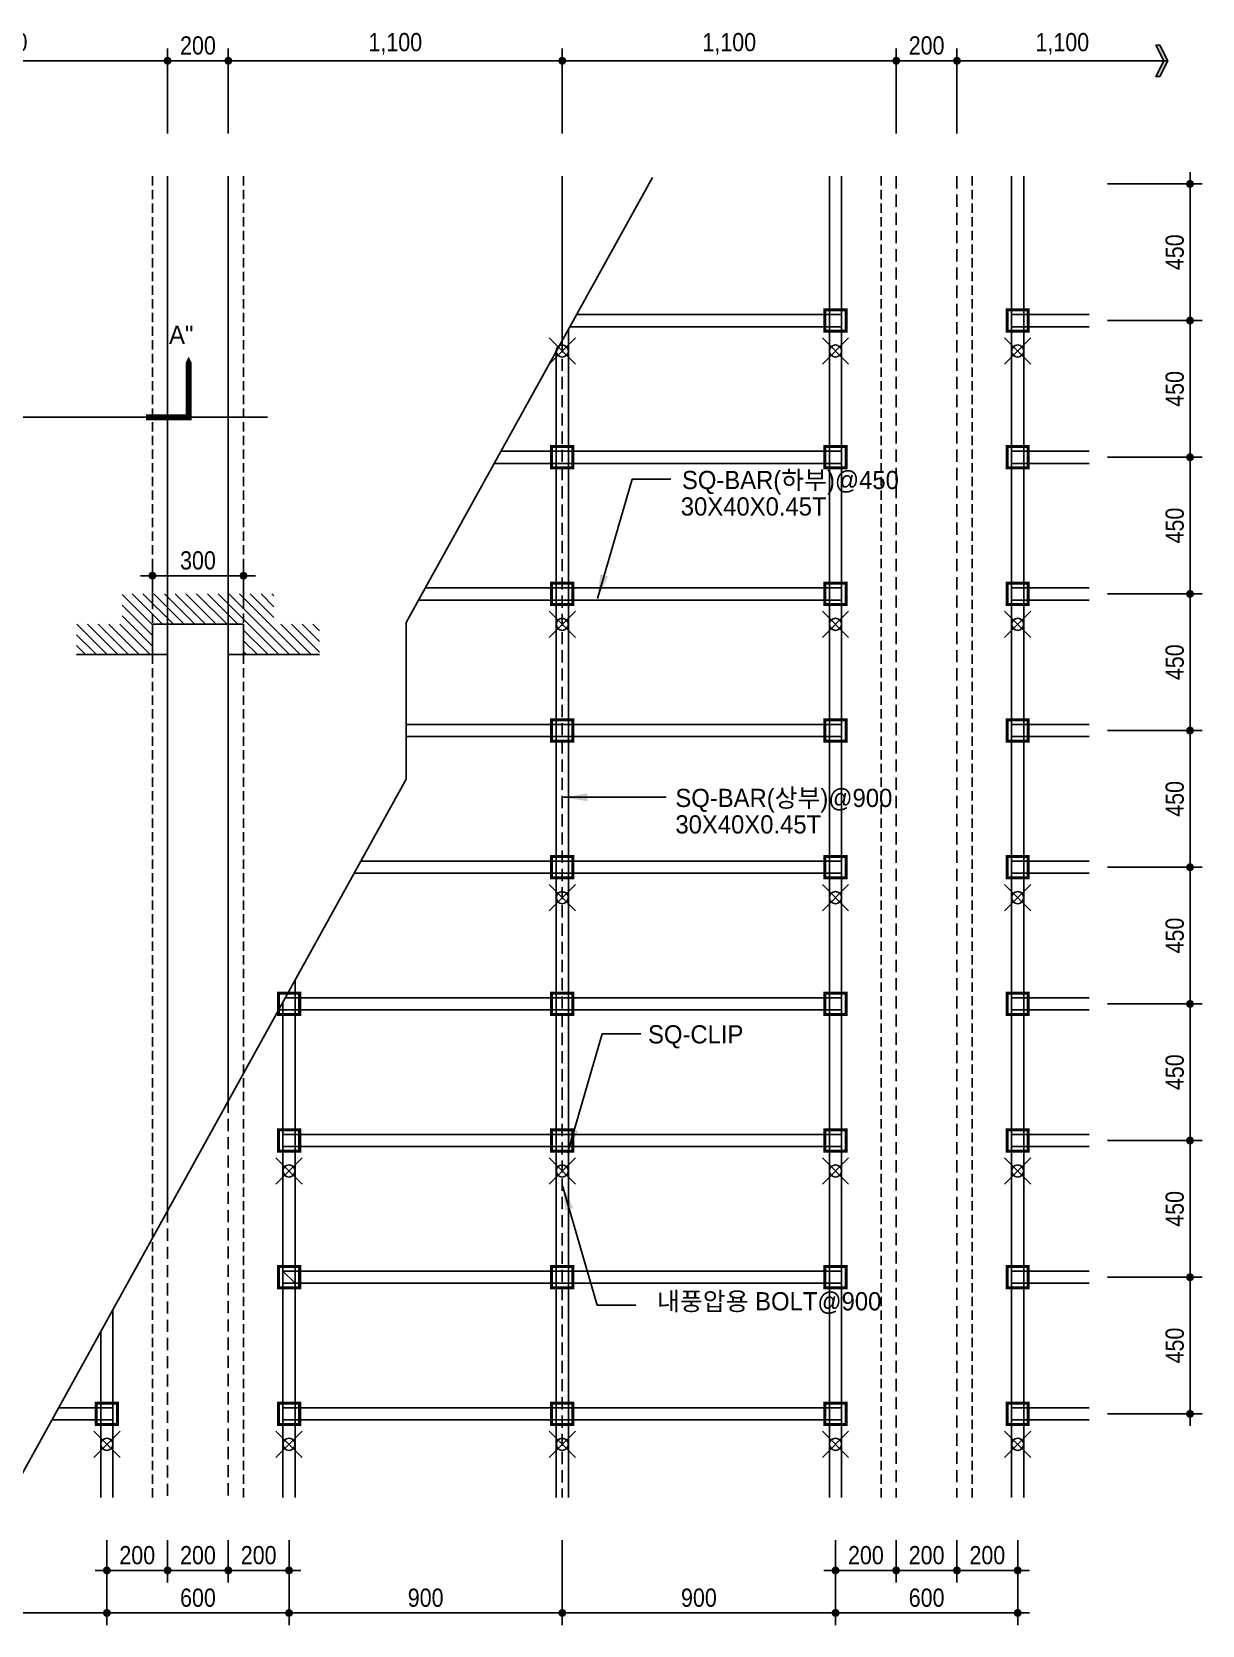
# Model space of a CAD drawing. Header units: millimetres. Extents: x 2352 to 12473, y 635 to 7997.
# Drawn here: x 6936 to 8863, y 5173 to 7796 of the extents above; entities that cross this region are included whole.
import ezdxf

# ---------------------------------------------------------------- set-up
doc = ezdxf.new("R2010")
doc.units = ezdxf.units.MM
doc.linetypes.add('HIDDENX2', pattern=[4.5, 3, -1.5])
doc.linetypes.add('IMPORT-HID', pattern=[30, 20, -10])
doc.layers.get('Defpoints').update_dxf_attribs({"color": 187})
for name, color, linetype in [('0-세명ITEM', 7, 'Continuous'), ('A-DIM', 7, 'Continuous'), ('A-DIM-1', 7, 'Continuous'), ('A-ELE-5', 5, 'Continuous'), ('A-ELE9', 9, 'Continuous'), ('A-HAT-252-요철', 252, 'Continuous'), ('A-TXT-M', 3, 'Continuous'), ('BAR', 3, 'Continuous'), ('cen', 1, 'Continuous'), ('clip', 8, 'Continuous'), ('screw', 2, 'Continuous'), ('SECT', 7, 'Continuous'), ('썬룩스판넬', 6, 'Continuous')]:
    doc.layers.add(name, color=color, linetype=linetype)
doc.layers.add('A-ANNO-LEAD', color=4, linetype='Continuous', lineweight=18)
doc.styles.get("Standard").update_dxf_attribs({"font": 'arial.ttf'})
doc.styles.add('돋움', font='', dxfattribs={"width": 0.9})
doc.styles.get('돋움').set_extended_font_data('Dotum')
doc.dimstyles.new('dmp_dim_10', dxfattribs={"dimscale": 10, "dimtxt": 3, "dimasz": 1.3, "dimexe": 2, "dimexo": 3, "dimgap": 1, "dimtad": 1, "dimtoh": 1, "dimdec": 0, "dimzin": 9, "dimdsep": 46, "dimlunit": 6, "dimtxsty": '돋움', "dimblk": 'dot_1', "dimcen": 0, "dimclrt": 3, "dimadec": 0, "dimazin": 0, "dimtm": 1e-09, "dimtfac": 1, "dimtdec": 0, "dimtix": 1, "dimtmove": 2, "dimatfit": 3, "dimldrblk": 'dot_1', "dimfxl": 1, "dimtolj": 1, "dimtzin": 0, "dimarcsym": 2})
doc.dimstyles.new('dmp_dim_100', dxfattribs={"dimscale": 100, "dimtxt": 3, "dimasz": 1.3, "dimexe": 2, "dimexo": 3, "dimgap": 1, "dimtad": 1, "dimdec": 0, "dimzin": 9, "dimdsep": 46, "dimlunit": 6, "dimtxsty": '돋움', "dimblk": 'dot_1', "dimcen": 0, "dimclrt": 3, "dimadec": 0, "dimazin": 0, "dimtm": 1e-09, "dimtfac": 1, "dimtdec": 0, "dimtix": 1, "dimtmove": 2, "dimatfit": 3, "dimldrblk": 'dot_1', "dimfxl": 1, "dimtolj": 1, "dimtzin": 0, "dimarcsym": 2})
doc.dimstyles.get("Standard").update_dxf_attribs({"dimtxt": 0.18, "dimasz": 0.18, "dimexe": 0.18, "dimexo": 0.0625, "dimgap": 0.09, "dimtad": 0, "dimtih": 1, "dimtoh": 1, "dimdec": 4, "dimzin": 0, "dimdsep": 46, "dimtxsty": 'Standard', "dimcen": 0.09, "dimadec": 0, "dimazin": 0, "dimtfac": 1, "dimtdec": 4, "dimtofl": 0, "dimtmove": 0, "dimatfit": 3, "dimfxl": 1, "dimtolj": 1, "dimtzin": 0, "dimarcsym": 0})

# ---------------------------------------------------------------- blocks, each defined once
blk = doc.blocks.new('dot_1')
blk.add_line((-1.5, 0), (1.5, 0))
at = {"const_width": 0.5}
blk.add_lwpolyline([(-0.25, 0, 1), (0.25, 0, 1)], format="xyb", close=True, dxfattribs=at)
blk = doc.blocks.new('*D249')
at = {"layer": 'A-DIM', "color": 0, "lineweight": -2, "transparency": 16777216}
for p, q in [((7359.2, 5312.9), (7359.2, 5172.9)), ((7809.2, 5312.9), (7809.2, 5172.9)), ((7372.2, 5192.9), (7796.2, 5192.9))]:
    blk.add_line(p, q, dxfattribs=at)
at = {"layer": 'Defpoints', "color": 0, "transparency": 16777216}
for p in [(7359.2, 5342.9), (7809.2, 5342.9), (7809.2, 5192.9)]:
    blk.add_point(p, dxfattribs=at)
at = {"layer": 'A-DIM', "color": 0, "lineweight": -2, "transparency": 16777216, "xscale": 13, "yscale": 13, "zscale": 13, "rotation": 180}
blk.add_blockref('dot_1', (7359.2, 5192.9), dxfattribs=at)
at = {"layer": 'A-DIM', "color": 0, "lineweight": -2, "transparency": 16777216, "xscale": 13, "yscale": 13, "zscale": 13}
blk.add_blockref('dot_1', (7809.2, 5192.9), dxfattribs=at)
at = {"layer": 'A-DIM', "color": 3, "transparency": 16777216, "insert": (7584.2, 5217.9), "char_height": 30, "attachment_point": 5, "style": '돋움'}
blk.add_mtext('\\A1;900', dxfattribs=at)
blk = doc.blocks.new('*D250')
at = {"layer": 'A-DIM', "color": 0, "lineweight": -2, "transparency": 16777216}
for p, q in [((7809.2, 5312.9), (7809.2, 5172.9)), ((8259.2, 5312.9), (8259.2, 5172.9)), ((7822.2, 5192.9), (8246.2, 5192.9))]:
    blk.add_line(p, q, dxfattribs=at)
at = {"layer": 'Defpoints', "color": 0, "transparency": 16777216}
for p in [(7809.2, 5342.9), (8259.2, 5342.9), (8259.2, 5192.9)]:
    blk.add_point(p, dxfattribs=at)
at = {"layer": 'A-DIM', "color": 0, "lineweight": -2, "transparency": 16777216, "xscale": 13, "yscale": 13, "zscale": 13, "rotation": 180}
blk.add_blockref('dot_1', (7809.2, 5192.9), dxfattribs=at)
at = {"layer": 'A-DIM', "color": 0, "lineweight": -2, "transparency": 16777216, "xscale": 13, "yscale": 13, "zscale": 13}
blk.add_blockref('dot_1', (8259.2, 5192.9), dxfattribs=at)
at = {"layer": 'A-DIM', "color": 3, "transparency": 16777216, "insert": (8034.2, 5217.9), "char_height": 30, "attachment_point": 5, "style": '돋움'}
blk.add_mtext('\\A1;900', dxfattribs=at)
blk = doc.blocks.new('*D251')
at = {"layer": 'A-DIM', "color": 0, "lineweight": -2, "transparency": 16777216}
for p, q in [((8706.9, 5745.7), (8863, 5745.7)), ((8843, 5732.7), (8843, 5533.7)), ((8706.9, 5520.7), (8863, 5520.7))]:
    blk.add_line(p, q, dxfattribs=at)
at = {"layer": 'Defpoints', "color": 0, "transparency": 16777216}
for p in [(8676.9, 5745.7), (8676.9, 5520.7), (8843, 5520.7)]:
    blk.add_point(p, dxfattribs=at)
at = {"layer": 'A-DIM', "color": 0, "lineweight": -2, "transparency": 16777216, "xscale": 13, "yscale": 13, "zscale": 13}
for p, rotation in [((8843, 5745.7), 90), ((8843, 5520.7), 270)]:
    blk.add_blockref('dot_1', p, dxfattribs=dict(at, rotation=rotation))
at = {"layer": 'A-DIM', "color": 3, "transparency": 16777216, "insert": (8817.9, 5633.2), "char_height": 30, "attachment_point": 5, "rotation": 90, "style": '돋움'}
blk.add_mtext('\\A1;450', dxfattribs=at)
blk = doc.blocks.new('*D252')
at = {"layer": 'A-DIM', "color": 0, "lineweight": -2, "transparency": 16777216}
for p, q in [((8706.9, 5745.7), (8863, 5745.7)), ((8843, 5732.7), (8843, 5533.7)), ((8706.9, 5520.7), (8863, 5520.7))]:
    blk.add_line(p, q, dxfattribs=at)
at = {"layer": 'Defpoints', "color": 0, "transparency": 16777216}
for p in [(8676.9, 5745.7), (8676.9, 5520.7), (8843, 5520.7)]:
    blk.add_point(p, dxfattribs=at)
at = {"layer": 'A-DIM', "color": 0, "lineweight": -2, "transparency": 16777216, "xscale": 13, "yscale": 13, "zscale": 13}
for p, rotation in [((8843, 5745.7), 90), ((8843, 5520.7), 270)]:
    blk.add_blockref('dot_1', p, dxfattribs=dict(at, rotation=rotation))
at = {"layer": 'A-DIM', "color": 3, "transparency": 16777216, "insert": (8817.9, 5633.2), "char_height": 30, "attachment_point": 5, "rotation": 90, "style": '돋움'}
blk.add_mtext('\\A1;450', dxfattribs=at)
blk = doc.blocks.new('*D253')
at = {"layer": 'A-DIM', "color": 0, "lineweight": -2, "transparency": 16777216}
for p, q in [((8706.9, 5970.7), (8863, 5970.7)), ((8843, 5957.7), (8843, 5758.7)), ((8706.9, 5745.7), (8863, 5745.7))]:
    blk.add_line(p, q, dxfattribs=at)
at = {"layer": 'Defpoints', "color": 0, "transparency": 16777216}
for p in [(8676.9, 5970.7), (8676.9, 5745.7), (8843, 5745.7)]:
    blk.add_point(p, dxfattribs=at)
at = {"layer": 'A-DIM', "color": 0, "lineweight": -2, "transparency": 16777216, "xscale": 13, "yscale": 13, "zscale": 13}
for p, rotation in [((8843, 5970.7), 90), ((8843, 5745.7), 270)]:
    blk.add_blockref('dot_1', p, dxfattribs=dict(at, rotation=rotation))
at = {"layer": 'A-DIM', "color": 3, "transparency": 16777216, "insert": (8817.9, 5858.2), "char_height": 30, "attachment_point": 5, "rotation": 90, "style": '돋움'}
blk.add_mtext('\\A1;450', dxfattribs=at)
blk = doc.blocks.new('*D254')
at = {"layer": 'A-DIM', "color": 0, "lineweight": -2, "transparency": 16777216}
for p, q in [((8706.9, 6195.7), (8863, 6195.7)), ((8843, 6182.7), (8843, 5983.7)), ((8706.9, 5970.7), (8863, 5970.7))]:
    blk.add_line(p, q, dxfattribs=at)
at = {"layer": 'Defpoints', "color": 0, "transparency": 16777216}
for p in [(8676.9, 6195.7), (8676.9, 5970.7), (8843, 5970.7)]:
    blk.add_point(p, dxfattribs=at)
at = {"layer": 'A-DIM', "color": 0, "lineweight": -2, "transparency": 16777216, "xscale": 13, "yscale": 13, "zscale": 13}
for p, rotation in [((8843, 6195.7), 90), ((8843, 5970.7), 270)]:
    blk.add_blockref('dot_1', p, dxfattribs=dict(at, rotation=rotation))
at = {"layer": 'A-DIM', "color": 3, "transparency": 16777216, "insert": (8817.9, 6083.2), "char_height": 30, "attachment_point": 5, "rotation": 90, "style": '돋움'}
blk.add_mtext('\\A1;450', dxfattribs=at)
blk = doc.blocks.new('*D243')
at = {"layer": 'A-DIM', "color": 0, "lineweight": -2, "transparency": 16777216}
for p, q in [((8706.9, 6420.7), (8863, 6420.7)), ((8843, 6407.7), (8843, 6208.7)), ((8706.9, 6195.7), (8863, 6195.7))]:
    blk.add_line(p, q, dxfattribs=at)
at = {"layer": 'Defpoints', "color": 0, "transparency": 16777216}
for p in [(8676.9, 6420.7), (8676.9, 6195.7), (8843, 6195.7)]:
    blk.add_point(p, dxfattribs=at)
at = {"layer": 'A-DIM', "color": 0, "lineweight": -2, "transparency": 16777216, "xscale": 13, "yscale": 13, "zscale": 13}
for p, rotation in [((8843, 6420.7), 90), ((8843, 6195.7), 270)]:
    blk.add_blockref('dot_1', p, dxfattribs=dict(at, rotation=rotation))
at = {"layer": 'A-DIM', "color": 3, "transparency": 16777216, "insert": (8817.9, 6308.2), "char_height": 30, "attachment_point": 5, "rotation": 90, "style": '돋움'}
blk.add_mtext('\\A1;450', dxfattribs=at)
blk = doc.blocks.new('*D244')
at = {"layer": 'A-DIM', "color": 0, "lineweight": -2, "transparency": 16777216}
for p, q in [((8706.9, 6645.7), (8863, 6645.7)), ((8843, 6632.7), (8843, 6433.7)), ((8706.9, 6420.7), (8863, 6420.7))]:
    blk.add_line(p, q, dxfattribs=at)
at = {"layer": 'Defpoints', "color": 0, "transparency": 16777216}
for p in [(8676.9, 6645.7), (8676.9, 6420.7), (8843, 6420.7)]:
    blk.add_point(p, dxfattribs=at)
at = {"layer": 'A-DIM', "color": 0, "lineweight": -2, "transparency": 16777216, "xscale": 13, "yscale": 13, "zscale": 13}
for p, rotation in [((8843, 6645.7), 90), ((8843, 6420.7), 270)]:
    blk.add_blockref('dot_1', p, dxfattribs=dict(at, rotation=rotation))
at = {"layer": 'A-DIM', "color": 3, "transparency": 16777216, "insert": (8817.9, 6533.2), "char_height": 30, "attachment_point": 5, "rotation": 90, "style": '돋움'}
blk.add_mtext('\\A1;450', dxfattribs=at)
blk = doc.blocks.new('*D245')
at = {"layer": 'A-DIM', "color": 0, "lineweight": -2, "transparency": 16777216}
for p, q in [((8706.9, 6870.7), (8863, 6870.7)), ((8843, 6857.7), (8843, 6658.7)), ((8706.9, 6645.7), (8863, 6645.7))]:
    blk.add_line(p, q, dxfattribs=at)
at = {"layer": 'Defpoints', "color": 0, "transparency": 16777216}
for p in [(8676.9, 6870.7), (8676.9, 6645.7), (8843, 6645.7)]:
    blk.add_point(p, dxfattribs=at)
at = {"layer": 'A-DIM', "color": 0, "lineweight": -2, "transparency": 16777216, "xscale": 13, "yscale": 13, "zscale": 13}
for p, rotation in [((8843, 6870.7), 90), ((8843, 6645.7), 270)]:
    blk.add_blockref('dot_1', p, dxfattribs=dict(at, rotation=rotation))
at = {"layer": 'A-DIM', "color": 3, "transparency": 16777216, "insert": (8817.9, 6758.2), "char_height": 30, "attachment_point": 5, "rotation": 90, "style": '돋움'}
blk.add_mtext('\\A1;450', dxfattribs=at)
blk = doc.blocks.new('*D246')
at = {"layer": 'A-DIM', "color": 0, "lineweight": -2, "transparency": 16777216}
for p, q in [((8706.9, 7095.7), (8863, 7095.7)), ((8843, 7082.7), (8843, 6883.7)), ((8706.9, 6870.7), (8863, 6870.7))]:
    blk.add_line(p, q, dxfattribs=at)
at = {"layer": 'Defpoints', "color": 0, "transparency": 16777216}
for p in [(8676.9, 7095.7), (8676.9, 6870.7), (8843, 6870.7)]:
    blk.add_point(p, dxfattribs=at)
at = {"layer": 'A-DIM', "color": 0, "lineweight": -2, "transparency": 16777216, "xscale": 13, "yscale": 13, "zscale": 13}
for p, rotation in [((8843, 7095.7), 90), ((8843, 6870.7), 270)]:
    blk.add_blockref('dot_1', p, dxfattribs=dict(at, rotation=rotation))
at = {"layer": 'A-DIM', "color": 3, "transparency": 16777216, "insert": (8817.9, 6983.2), "char_height": 30, "attachment_point": 5, "rotation": 90, "style": '돋움'}
blk.add_mtext('\\A1;450', dxfattribs=at)
blk = doc.blocks.new('*D247')
at = {"layer": 'A-DIM', "color": 0, "lineweight": -2, "transparency": 16777216}
for p, q in [((8706.9, 7320.7), (8863, 7320.7)), ((8843, 7307.7), (8843, 7108.7)), ((8706.9, 7095.7), (8863, 7095.7))]:
    blk.add_line(p, q, dxfattribs=at)
at = {"layer": 'Defpoints', "color": 0, "transparency": 16777216}
for p in [(8676.9, 7320.7), (8676.9, 7095.7), (8843, 7095.7)]:
    blk.add_point(p, dxfattribs=at)
at = {"layer": 'A-DIM', "color": 0, "lineweight": -2, "transparency": 16777216, "xscale": 13, "yscale": 13, "zscale": 13}
for p, rotation in [((8843, 7320.7), 90), ((8843, 7095.7), 270)]:
    blk.add_blockref('dot_1', p, dxfattribs=dict(at, rotation=rotation))
at = {"layer": 'A-DIM', "color": 3, "transparency": 16777216, "insert": (8817.9, 7208.2), "char_height": 30, "attachment_point": 5, "rotation": 90, "style": '돋움'}
blk.add_mtext('\\A1;450', dxfattribs=at)
blk = doc.blocks.new('*D248')
at = {"layer": 'A-DIM', "color": 0, "lineweight": -2, "transparency": 16777216}
for p, q in [((8706.9, 7545.7), (8863, 7545.7)), ((8843, 7333.7), (8843, 7532.7)), ((8706.9, 7320.7), (8863, 7320.7))]:
    blk.add_line(p, q, dxfattribs=at)
at = {"layer": 'Defpoints', "color": 0, "transparency": 16777216}
for p in [(8676.9, 7545.7), (8843, 7545.7), (8676.9, 7320.7)]:
    blk.add_point(p, dxfattribs=at)
at = {"layer": 'A-DIM', "color": 0, "lineweight": -2, "transparency": 16777216, "xscale": 13, "yscale": 13, "zscale": 13}
for p, rotation in [((8843, 7545.7), 90), ((8843, 7320.7), 270)]:
    blk.add_blockref('dot_1', p, dxfattribs=dict(at, rotation=rotation))
at = {"layer": 'A-DIM', "color": 3, "transparency": 16777216, "insert": (8817.9, 7433.2), "char_height": 30, "attachment_point": 5, "rotation": 90, "style": '돋움'}
blk.add_mtext('\\A1;450', dxfattribs=at)
blk = doc.blocks.new('*D207')
at = {"layer": 'A-DIM', "color": 0, "lineweight": -2, "transparency": 16777216}
for p, q in [((6609.2, 7628.5), (6609.2, 7768.4)), ((7159.2, 7628.5), (7159.2, 7768.4)), ((6622.2, 7748.4), (7146.2, 7748.4))]:
    blk.add_line(p, q, dxfattribs=at)
at = {"layer": 'Defpoints', "color": 0, "transparency": 16777216}
for p in [(7159.2, 7748.4), (6609.2, 7598.5), (7159.2, 7598.5)]:
    blk.add_point(p, dxfattribs=at)
at = {"layer": 'A-DIM', "color": 0, "lineweight": -2, "transparency": 16777216, "xscale": 13, "yscale": 13, "zscale": 13, "rotation": 180}
blk.add_blockref('dot_1', (6609.2, 7748.4), dxfattribs=at)
at = {"layer": 'A-DIM', "color": 0, "lineweight": -2, "transparency": 16777216, "xscale": 13, "yscale": 13, "zscale": 13}
blk.add_blockref('dot_1', (7159.2, 7748.4), dxfattribs=at)
at = {"layer": 'A-DIM', "color": 3, "transparency": 16777216, "insert": (6884.2, 7776.4), "char_height": 30, "attachment_point": 5, "style": '돋움'}
blk.add_mtext('\\A1;1,100', dxfattribs=at)
blk = doc.blocks.new('*D210')
at = {"layer": 'A-DIM', "color": 0, "lineweight": -2, "transparency": 16777216}
for p, q in [((7159.2, 7628.5), (7159.2, 7768.4)), ((7259.2, 7628.5), (7259.2, 7768.4)), ((7172.2, 7748.4), (7246.2, 7748.4))]:
    blk.add_line(p, q, dxfattribs=at)
at = {"layer": 'Defpoints', "color": 0, "transparency": 16777216}
for p in [(7259.2, 7748.4), (7159.2, 7598.5), (7259.2, 7598.5)]:
    blk.add_point(p, dxfattribs=at)
at = {"layer": 'A-DIM', "color": 0, "lineweight": -2, "transparency": 16777216, "xscale": 13, "yscale": 13, "zscale": 13, "rotation": 180}
blk.add_blockref('dot_1', (7159.2, 7748.4), dxfattribs=at)
at = {"layer": 'A-DIM', "color": 0, "lineweight": -2, "transparency": 16777216, "xscale": 13, "yscale": 13, "zscale": 13}
blk.add_blockref('dot_1', (7259.2, 7748.4), dxfattribs=at)
at = {"layer": 'A-DIM', "color": 3, "transparency": 16777216, "insert": (7209.2, 7773.5), "char_height": 30, "attachment_point": 5, "style": '돋움'}
blk.add_mtext('\\A1;200', dxfattribs=at)
blk = doc.blocks.new('*D211')
at = {"layer": 'A-DIM', "color": 0, "lineweight": -2, "transparency": 16777216}
for p, q in [((7809.2, 7628.5), (7809.2, 7768.4)), ((8359.2, 7628.5), (8359.2, 7768.4)), ((7822.2, 7748.4), (8346.2, 7748.4))]:
    blk.add_line(p, q, dxfattribs=at)
at = {"layer": 'Defpoints', "color": 0, "transparency": 16777216}
for p in [(8359.2, 7748.4), (7809.2, 7598.5), (8359.2, 7598.5)]:
    blk.add_point(p, dxfattribs=at)
at = {"layer": 'A-DIM', "color": 0, "lineweight": -2, "transparency": 16777216, "xscale": 13, "yscale": 13, "zscale": 13, "rotation": 180}
blk.add_blockref('dot_1', (7809.2, 7748.4), dxfattribs=at)
at = {"layer": 'A-DIM', "color": 0, "lineweight": -2, "transparency": 16777216, "xscale": 13, "yscale": 13, "zscale": 13}
blk.add_blockref('dot_1', (8359.2, 7748.4), dxfattribs=at)
at = {"layer": 'A-DIM', "color": 3, "transparency": 16777216, "insert": (8084.2, 7776.4), "char_height": 30, "attachment_point": 5, "style": '돋움'}
blk.add_mtext('\\A1;1,100', dxfattribs=at)
blk = doc.blocks.new('*D212')
at = {"layer": 'A-DIM', "color": 0, "lineweight": -2, "transparency": 16777216}
for p, q in [((7259.2, 7628.5), (7259.2, 7768.4)), ((7809.2, 7628.5), (7809.2, 7768.4)), ((7272.2, 7748.4), (7796.2, 7748.4))]:
    blk.add_line(p, q, dxfattribs=at)
at = {"layer": 'Defpoints', "color": 0, "transparency": 16777216}
for p in [(7809.2, 7748.4), (7259.2, 7598.5), (7809.2, 7598.5)]:
    blk.add_point(p, dxfattribs=at)
at = {"layer": 'A-DIM', "color": 0, "lineweight": -2, "transparency": 16777216, "xscale": 13, "yscale": 13, "zscale": 13, "rotation": 180}
blk.add_blockref('dot_1', (7259.2, 7748.4), dxfattribs=at)
at = {"layer": 'A-DIM', "color": 0, "lineweight": -2, "transparency": 16777216, "xscale": 13, "yscale": 13, "zscale": 13}
blk.add_blockref('dot_1', (7809.2, 7748.4), dxfattribs=at)
at = {"layer": 'A-DIM', "color": 3, "transparency": 16777216, "insert": (7534.2, 7776.4), "char_height": 30, "attachment_point": 5, "style": '돋움'}
blk.add_mtext('\\A1;1,100', dxfattribs=at)
blk = doc.blocks.new('*D213')
at = {"layer": 'A-DIM', "color": 0, "lineweight": -2, "transparency": 16777216}
for p, q in [((8359.2, 7628.5), (8359.2, 7768.4)), ((8459.2, 7628.5), (8459.2, 7768.4)), ((8372.2, 7748.4), (8446.2, 7748.4))]:
    blk.add_line(p, q, dxfattribs=at)
at = {"layer": 'Defpoints', "color": 0, "transparency": 16777216}
for p in [(8459.2, 7748.4), (8359.2, 7598.5), (8459.2, 7598.5)]:
    blk.add_point(p, dxfattribs=at)
at = {"layer": 'A-DIM', "color": 0, "lineweight": -2, "transparency": 16777216, "xscale": 13, "yscale": 13, "zscale": 13, "rotation": 180}
blk.add_blockref('dot_1', (8359.2, 7748.4), dxfattribs=at)
at = {"layer": 'A-DIM', "color": 0, "lineweight": -2, "transparency": 16777216, "xscale": 13, "yscale": 13, "zscale": 13}
blk.add_blockref('dot_1', (8459.2, 7748.4), dxfattribs=at)
at = {"layer": 'A-DIM', "color": 3, "transparency": 16777216, "insert": (8409.2, 7773.5), "char_height": 30, "attachment_point": 5, "style": '돋움'}
blk.add_mtext('\\A1;200', dxfattribs=at)
blk = doc.blocks.new('dot_2')
blk.add_hatch(color=256).paths.add_polyline_path([(-1, 2), (-1.5, 2), (-0.5, 0), (-1.5, -2), (-1, -2), (0, 0)])
blk.add_line((0, 0), (-1, 0))
blk.add_lwpolyline([(-1, 2), (-1.5, 2), (-0.5, 0), (-1.5, -2), (-1, -2), (0, 0)], close=True)
blk = doc.blocks.new('*D214')
at = {"layer": 'A-DIM-1', "color": 0, "lineweight": -2, "transparency": 16777216}
for p, q in [((8459.2, 7628.5), (8459.2, 7768.4)), ((8472.2, 7748.4), (8793.2, 7748.4))]:
    blk.add_line(p, q, dxfattribs=at)
at = {"layer": 'Defpoints', "color": 0, "transparency": 16777216}
for p in [(8806.2, 7748.4), (8459.2, 7598.5), (8806.2, 7599.5)]:
    blk.add_point(p, dxfattribs=at)
at = {"layer": 'A-DIM-1', "color": 0, "lineweight": -2, "transparency": 16777216, "xscale": 13, "yscale": 13, "zscale": 13}
blk.add_blockref('dot_2', (8806.2, 7748.4), dxfattribs=at)
at = {"layer": 'A-DIM-1', "color": 0, "lineweight": -2, "transparency": 16777216, "xscale": 13, "yscale": 13, "zscale": 13, "rotation": 180}
blk.add_blockref('dot_1', (8459.2, 7748.4), dxfattribs=at)
at = {"layer": 'A-DIM-1', "color": 3, "transparency": 16777216, "insert": (8632.7, 7776.4), "char_height": 30, "attachment_point": 5, "style": '돋움'}
blk.add_mtext('\\A1;1,100', dxfattribs=at)
blk = doc.blocks.new('*D215')
at = {"layer": 'A-DIM', "color": 0, "lineweight": -2, "transparency": 16777216}
for p, q in [((6609.2, 5312.9), (6609.2, 5172.9)), ((7059.2, 5312.9), (7059.2, 5172.9)), ((7046.2, 5192.9), (6622.2, 5192.9))]:
    blk.add_line(p, q, dxfattribs=at)
at = {"layer": 'Defpoints', "color": 0, "transparency": 16777216}
for p in [(6609.2, 5342.9), (7059.2, 5342.9), (6609.2, 5192.9)]:
    blk.add_point(p, dxfattribs=at)
at = {"layer": 'A-DIM', "color": 0, "lineweight": -2, "transparency": 16777216, "xscale": 13, "yscale": 13, "zscale": 13, "rotation": 180}
blk.add_blockref('dot_1', (6609.2, 5192.9), dxfattribs=at)
at = {"layer": 'A-DIM', "color": 0, "lineweight": -2, "transparency": 16777216, "xscale": 13, "yscale": 13, "zscale": 13}
blk.add_blockref('dot_1', (7059.2, 5192.9), dxfattribs=at)
at = {"layer": 'A-DIM', "color": 3, "transparency": 16777216, "insert": (6834.2, 5217.9), "char_height": 30, "attachment_point": 5, "style": '돋움'}
blk.add_mtext('\\A1;900', dxfattribs=at)
blk = doc.blocks.new('*D216')
at = {"layer": 'A-DIM', "color": 0, "lineweight": -2, "transparency": 16777216}
for p, q in [((7259.2, 5312.9), (7259.2, 5242.9)), ((7359.2, 5312.9), (7359.2, 5242.9)), ((7272.2, 5262.9), (7346.2, 5262.9))]:
    blk.add_line(p, q, dxfattribs=at)
at = {"layer": 'Defpoints', "color": 0, "transparency": 16777216}
for p in [(7259.2, 5342.9), (7359.2, 5342.9), (7359.2, 5262.9)]:
    blk.add_point(p, dxfattribs=at)
at = {"layer": 'A-DIM', "color": 0, "lineweight": -2, "transparency": 16777216, "xscale": 13, "yscale": 13, "zscale": 13, "rotation": 180}
blk.add_blockref('dot_1', (7259.2, 5262.9), dxfattribs=at)
at = {"layer": 'A-DIM', "color": 0, "lineweight": -2, "transparency": 16777216, "xscale": 13, "yscale": 13, "zscale": 13}
blk.add_blockref('dot_1', (7359.2, 5262.9), dxfattribs=at)
at = {"layer": 'A-DIM', "color": 3, "transparency": 16777216, "insert": (7309.2, 5287.9), "char_height": 30, "attachment_point": 5, "style": '돋움'}
blk.add_mtext('\\A1;200', dxfattribs=at)
blk = doc.blocks.new('*D217')
at = {"layer": 'A-DIM', "color": 0, "lineweight": -2, "transparency": 16777216}
for p, q in [((8259.2, 5312.9), (8259.2, 5172.9)), ((8559.2, 5312.9), (8559.2, 5172.9)), ((8272.2, 5192.9), (8546.2, 5192.9))]:
    blk.add_line(p, q, dxfattribs=at)
at = {"layer": 'Defpoints', "color": 0, "transparency": 16777216}
for p in [(8259.2, 5342.9), (8559.2, 5342.9), (8559.2, 5192.9)]:
    blk.add_point(p, dxfattribs=at)
at = {"layer": 'A-DIM', "color": 0, "lineweight": -2, "transparency": 16777216, "xscale": 13, "yscale": 13, "zscale": 13, "rotation": 180}
blk.add_blockref('dot_1', (8259.2, 5192.9), dxfattribs=at)
at = {"layer": 'A-DIM', "color": 0, "lineweight": -2, "transparency": 16777216, "xscale": 13, "yscale": 13, "zscale": 13}
blk.add_blockref('dot_1', (8559.2, 5192.9), dxfattribs=at)
at = {"layer": 'A-DIM', "color": 3, "transparency": 16777216, "insert": (8409.2, 5217.9), "char_height": 30, "attachment_point": 5, "style": '돋움'}
blk.add_mtext('\\A1;600', dxfattribs=at)
blk = doc.blocks.new('*D219')
at = {"layer": 'A-DIM', "color": 0, "lineweight": -2, "transparency": 16777216}
for p, q in [((7134.2, 6850.7), (7134.2, 6920.7)), ((7271.2, 6900.7), (7147.2, 6900.7)), ((7284.2, 6850.7), (7284.2, 6920.7))]:
    blk.add_line(p, q, dxfattribs=at)
at = {"layer": 'Defpoints', "color": 0, "transparency": 16777216}
for p in [(7134.2, 6900.7), (7134.2, 6820.7), (7284.2, 6820.7)]:
    blk.add_point(p, dxfattribs=at)
at = {"layer": 'A-DIM', "color": 0, "lineweight": -2, "transparency": 16777216, "xscale": 13, "yscale": 13, "zscale": 13, "rotation": 180}
blk.add_blockref('dot_1', (7134.2, 6900.7), dxfattribs=at)
at = {"layer": 'A-DIM', "color": 0, "lineweight": -2, "transparency": 16777216, "xscale": 13, "yscale": 13, "zscale": 13}
blk.add_blockref('dot_1', (7284.2, 6900.7), dxfattribs=at)
at = {"layer": 'A-DIM', "color": 3, "transparency": 16777216, "insert": (7209.2, 6925.7), "char_height": 30, "attachment_point": 5, "style": '돋움'}
blk.add_mtext('\\A1;300', dxfattribs=at)
blk = doc.blocks.new('*D230')
at = {"layer": 'A-DIM', "color": 0, "lineweight": -2, "transparency": 16777216}
for p, q in [((7059.2, 5312.9), (7059.2, 5172.9)), ((7359.2, 5312.9), (7359.2, 5172.9)), ((7072.2, 5192.9), (7346.2, 5192.9))]:
    blk.add_line(p, q, dxfattribs=at)
at = {"layer": 'Defpoints', "color": 0, "transparency": 16777216}
for p in [(7059.2, 5342.9), (7359.2, 5342.9), (7359.2, 5192.9)]:
    blk.add_point(p, dxfattribs=at)
at = {"layer": 'A-DIM', "color": 0, "lineweight": -2, "transparency": 16777216, "xscale": 13, "yscale": 13, "zscale": 13, "rotation": 180}
blk.add_blockref('dot_1', (7059.2, 5192.9), dxfattribs=at)
at = {"layer": 'A-DIM', "color": 0, "lineweight": -2, "transparency": 16777216, "xscale": 13, "yscale": 13, "zscale": 13}
blk.add_blockref('dot_1', (7359.2, 5192.9), dxfattribs=at)
at = {"layer": 'A-DIM', "color": 3, "transparency": 16777216, "insert": (7209.2, 5217.9), "char_height": 30, "attachment_point": 5, "style": '돋움'}
blk.add_mtext('\\A1;600', dxfattribs=at)
blk = doc.blocks.new('*D231')
at = {"layer": 'A-DIM', "color": 0, "lineweight": -2, "transparency": 16777216}
for p, q in [((7159.2, 5312.9), (7159.2, 5242.9)), ((7259.2, 5312.9), (7259.2, 5242.9)), ((7172.2, 5262.9), (7246.2, 5262.9))]:
    blk.add_line(p, q, dxfattribs=at)
at = {"layer": 'Defpoints', "color": 0, "transparency": 16777216}
for p in [(7159.2, 5342.9), (7259.2, 5342.9), (7259.2, 5262.9)]:
    blk.add_point(p, dxfattribs=at)
at = {"layer": 'A-DIM', "color": 0, "lineweight": -2, "transparency": 16777216, "xscale": 13, "yscale": 13, "zscale": 13, "rotation": 180}
blk.add_blockref('dot_1', (7159.2, 5262.9), dxfattribs=at)
at = {"layer": 'A-DIM', "color": 0, "lineweight": -2, "transparency": 16777216, "xscale": 13, "yscale": 13, "zscale": 13}
blk.add_blockref('dot_1', (7259.2, 5262.9), dxfattribs=at)
at = {"layer": 'A-DIM', "color": 3, "transparency": 16777216, "insert": (7209.2, 5287.9), "char_height": 30, "attachment_point": 5, "style": '돋움'}
blk.add_mtext('\\A1;200', dxfattribs=at)
blk = doc.blocks.new('*D232')
at = {"layer": 'A-DIM', "color": 0, "lineweight": -2, "transparency": 16777216}
for p, q in [((7059.2, 5312.9), (7059.2, 5242.9)), ((7159.2, 5312.9), (7159.2, 5242.9)), ((7072.2, 5262.9), (7146.2, 5262.9))]:
    blk.add_line(p, q, dxfattribs=at)
at = {"layer": 'Defpoints', "color": 0, "transparency": 16777216}
for p in [(7059.2, 5342.9), (7159.2, 5342.9), (7159.2, 5262.9)]:
    blk.add_point(p, dxfattribs=at)
at = {"layer": 'A-DIM', "color": 0, "lineweight": -2, "transparency": 16777216, "xscale": 13, "yscale": 13, "zscale": 13, "rotation": 180}
blk.add_blockref('dot_1', (7059.2, 5262.9), dxfattribs=at)
at = {"layer": 'A-DIM', "color": 0, "lineweight": -2, "transparency": 16777216, "xscale": 13, "yscale": 13, "zscale": 13}
blk.add_blockref('dot_1', (7159.2, 5262.9), dxfattribs=at)
at = {"layer": 'A-DIM', "color": 3, "transparency": 16777216, "insert": (7109.2, 5287.9), "char_height": 30, "attachment_point": 5, "style": '돋움'}
blk.add_mtext('\\A1;200', dxfattribs=at)
blk = doc.blocks.new('*D233')
at = {"layer": 'A-DIM', "color": 0, "lineweight": -2, "transparency": 16777216}
for p, q in [((8459.2, 5312.9), (8459.2, 5242.9)), ((8559.2, 5312.9), (8559.2, 5242.9)), ((8472.2, 5262.9), (8546.2, 5262.9))]:
    blk.add_line(p, q, dxfattribs=at)
at = {"layer": 'Defpoints', "color": 0, "transparency": 16777216}
for p in [(8459.2, 5342.9), (8559.2, 5342.9), (8559.2, 5262.9)]:
    blk.add_point(p, dxfattribs=at)
at = {"layer": 'A-DIM', "color": 0, "lineweight": -2, "transparency": 16777216, "xscale": 13, "yscale": 13, "zscale": 13, "rotation": 180}
blk.add_blockref('dot_1', (8459.2, 5262.9), dxfattribs=at)
at = {"layer": 'A-DIM', "color": 0, "lineweight": -2, "transparency": 16777216, "xscale": 13, "yscale": 13, "zscale": 13}
blk.add_blockref('dot_1', (8559.2, 5262.9), dxfattribs=at)
at = {"layer": 'A-DIM', "color": 3, "transparency": 16777216, "insert": (8509.2, 5287.9), "char_height": 30, "attachment_point": 5, "style": '돋움'}
blk.add_mtext('\\A1;200', dxfattribs=at)
blk = doc.blocks.new('*D234')
at = {"layer": 'A-DIM', "color": 0, "lineweight": -2, "transparency": 16777216}
for p, q in [((8359.2, 5312.9), (8359.2, 5242.9)), ((8459.2, 5312.9), (8459.2, 5242.9)), ((8372.2, 5262.9), (8446.2, 5262.9))]:
    blk.add_line(p, q, dxfattribs=at)
at = {"layer": 'Defpoints', "color": 0, "transparency": 16777216}
for p in [(8359.2, 5342.9), (8459.2, 5342.9), (8459.2, 5262.9)]:
    blk.add_point(p, dxfattribs=at)
at = {"layer": 'A-DIM', "color": 0, "lineweight": -2, "transparency": 16777216, "xscale": 13, "yscale": 13, "zscale": 13, "rotation": 180}
blk.add_blockref('dot_1', (8359.2, 5262.9), dxfattribs=at)
at = {"layer": 'A-DIM', "color": 0, "lineweight": -2, "transparency": 16777216, "xscale": 13, "yscale": 13, "zscale": 13}
blk.add_blockref('dot_1', (8459.2, 5262.9), dxfattribs=at)
at = {"layer": 'A-DIM', "color": 3, "transparency": 16777216, "insert": (8409.2, 5287.9), "char_height": 30, "attachment_point": 5, "style": '돋움'}
blk.add_mtext('\\A1;200', dxfattribs=at)
blk = doc.blocks.new('*D235')
at = {"layer": 'A-DIM', "color": 0, "lineweight": -2, "transparency": 16777216}
for p, q in [((8259.2, 5312.9), (8259.2, 5242.9)), ((8359.2, 5312.9), (8359.2, 5242.9)), ((8272.2, 5262.9), (8346.2, 5262.9))]:
    blk.add_line(p, q, dxfattribs=at)
at = {"layer": 'Defpoints', "color": 0, "transparency": 16777216}
for p in [(8259.2, 5342.9), (8359.2, 5342.9), (8359.2, 5262.9)]:
    blk.add_point(p, dxfattribs=at)
at = {"layer": 'A-DIM', "color": 0, "lineweight": -2, "transparency": 16777216, "xscale": 13, "yscale": 13, "zscale": 13, "rotation": 180}
blk.add_blockref('dot_1', (8259.2, 5262.9), dxfattribs=at)
at = {"layer": 'A-DIM', "color": 0, "lineweight": -2, "transparency": 16777216, "xscale": 13, "yscale": 13, "zscale": 13}
blk.add_blockref('dot_1', (8359.2, 5262.9), dxfattribs=at)
at = {"layer": 'A-DIM', "color": 3, "transparency": 16777216, "insert": (8309.2, 5287.9), "char_height": 30, "attachment_point": 5, "style": '돋움'}
blk.add_mtext('\\A1;200', dxfattribs=at)

msp = doc.modelspace()

# ---------------------------------------------------------------- hatches: boundary and pattern name
at = {"layer": 'A-HAT-252-요철'}
h = msp.add_hatch(dxfattribs=at)
h.set_pattern_fill('ANSI31', color=252, scale=100, angle=-90, style=0)
h.set_pattern_definition([(315, (13528.133, 57029.717), (8.8388348, 8.8388348), [])])
h.paths.add_polyline_path([(7009.17, 6820.66), (7009.17, 6770.66), (7134.17, 6770.66), (7134.17, 6820.66), (7284.17, 6820.66), (7284.17, 6770.66), (7409.17, 6770.66), (7409.17, 6820.66), (7334.17, 6820.66), (7334.17, 6870.66), (7084.17, 6870.66), (7084.17, 6820.66)])

# ---------------------------------------------------------------- linework, layer by layer
at = {"layer": '0-세명ITEM'}
msp.add_line((7369.17, 5735.66), (7349.17, 5755.66), dxfattribs=at)
at = {"layer": 'A-ELE-5'}
for points in [[(7409.17, 6770.66), (7284.17, 6770.66), (7284.17, 6820.66), (7134.17, 6820.66), (7134.17, 6770.66), (7009.17, 6770.66)], [(7134.17, 6770.66), (7159.17, 6770.66)], [(7284.17, 6770.66), (7259.17, 6770.66)]]:
    msp.add_lwpolyline(points, dxfattribs=at)
at = {"layer": 'A-ELE9', "linetype": 'HIDDENX2', "ltscale": 5}
for p, q in [((7134.17, 7558.2), (7134.17, 5383.12)), ((7284.17, 7558.2), (7284.17, 5383.12)), ((8334.17, 7558.2), (8334.17, 5383.12)), ((8484.17, 7558.2), (8484.17, 5383.12))]:
    msp.add_line(p, q, dxfattribs=at)
at = {"layer": 'BAR', "color": 7}
for p, q in [((8249.17, 7558.2), (8249.17, 5383.12)), ((8269.17, 7558.2), (8269.17, 5383.12)), ((8549.18, 7558.2), (8549.18, 5383.12)), ((8569.18, 7558.2), (8569.18, 5383.12)), ((7832.81, 7330.66), (8269.17, 7330.66)), ((8676.93, 7330.66), (8549.18, 7330.66)), ((7819.17, 7306.02), (7819.17, 5383.12)), ((7821.74, 7310.66), (8269.17, 7310.66)), ((8676.93, 7310.66), (8549.18, 7310.66)), ((7799.17, 7269.89), (7799.17, 5383.12)), ((7697.18, 7085.66), (8269.17, 7085.66)), ((7708.25, 7105.66), (8269.17, 7105.66)), ((8676.93, 7105.66), (8549.18, 7105.66)), ((8676.93, 7085.66), (8549.18, 7085.66)), ((7583.69, 6880.66), (8269.17, 6880.66)), ((8676.93, 6880.66), (8549.18, 6880.66)), ((7572.62, 6860.66), (8269.17, 6860.66)), ((8676.93, 6860.66), (8549.18, 6860.66)), ((7552.21, 6655.66), (8269.17, 6655.66)), ((8676.93, 6655.66), (8549.18, 6655.66)), ((7552.21, 6635.66), (8269.17, 6635.66)), ((8676.93, 6635.66), (8549.18, 6635.66)), ((7477.46, 6430.66), (8269.17, 6430.66)), ((8676.93, 6430.66), (8549.18, 6430.66)), ((7466.38, 6410.66), (8269.17, 6410.66)), ((8676.93, 6410.66), (8549.18, 6410.66)), ((7369.17, 6235.05), (7369.17, 5383.12)), ((7349.17, 6198.92), (7349.17, 5383.12)), ((7352.9, 6205.66), (8269.17, 6205.66)), ((8676.93, 6205.66), (8549.18, 6205.66)), ((7341.83, 6185.66), (8269.17, 6185.66)), ((8676.93, 6185.66), (8549.18, 6185.66)), ((7349.17, 5980.66), (8269.17, 5980.66)), ((7349.17, 5960.66), (8269.17, 5960.66)), ((8676.93, 5980.66), (8549.18, 5980.66)), ((8676.93, 5960.66), (8549.18, 5960.66)), ((7349.17, 5755.66), (8269.17, 5755.66)), ((8676.93, 5755.66), (8549.18, 5755.66)), ((7349.17, 5735.66), (8269.17, 5735.66)), ((8676.93, 5735.66), (8549.18, 5735.66)), ((7069.18, 5693.15), (7069.18, 5383.12)), ((7049.18, 5657.02), (7049.18, 5383.12)), ((6968.16, 5510.66), (7069.18, 5510.66)), ((6979.23, 5530.66), (7069.18, 5530.66)), ((7349.17, 5530.66), (8269.17, 5530.66)), ((7349.17, 5510.66), (8269.17, 5510.66)), ((8676.93, 5530.66), (8549.18, 5530.66)), ((8676.93, 5510.66), (8549.18, 5510.66))]:
    msp.add_line(p, q, dxfattribs=at)
at = {"layer": 'cen'}
for p, q in [((7787.51, 7249.01), (7830.82, 7292.32)), ((7830.82, 7249.01), (7787.51, 7292.32)), ((8237.51, 7249.01), (8280.82, 7292.32)), ((8280.82, 7249.01), (8237.51, 7292.32)), ((8580.83, 7249.01), (8537.53, 7292.32)), ((8537.53, 7249.01), (8580.83, 7292.32)), ((7787.51, 6799.01), (7830.82, 6842.32)), ((7830.82, 6799.01), (7787.51, 6842.32)), ((8237.51, 6799.01), (8280.82, 6842.32)), ((8280.82, 6799.01), (8237.51, 6842.32)), ((8580.83, 6799.01), (8537.53, 6842.32)), ((8537.53, 6799.01), (8580.83, 6842.32)), ((7787.51, 6349.01), (7830.82, 6392.32)), ((7830.82, 6349.01), (7787.51, 6392.32)), ((8237.51, 6349.01), (8280.82, 6392.32)), ((8280.82, 6349.01), (8237.51, 6392.32)), ((8580.83, 6349.01), (8537.53, 6392.32)), ((8537.53, 6349.01), (8580.83, 6392.32)), ((7337.51, 5899.01), (7380.82, 5942.32)), ((7380.82, 5899.01), (7337.51, 5942.32)), ((7787.51, 5899.01), (7830.82, 5942.32)), ((7830.82, 5899.01), (7787.51, 5942.32)), ((8237.51, 5899.01), (8280.82, 5942.32)), ((8280.82, 5899.01), (8237.51, 5942.32)), ((8580.83, 5899.01), (8537.53, 5942.32)), ((8537.53, 5899.01), (8580.83, 5942.32)), ((7080.83, 5449.01), (7037.53, 5492.32)), ((7037.53, 5449.01), (7080.83, 5492.32)), ((7337.51, 5449.01), (7380.82, 5492.32)), ((7380.82, 5449.01), (7337.51, 5492.32)), ((7787.51, 5449.01), (7830.82, 5492.32)), ((7830.82, 5449.01), (7787.51, 5492.32)), ((8237.51, 5449.01), (8280.82, 5492.32)), ((8280.82, 5449.01), (8237.51, 5492.32)), ((8580.83, 5449.01), (8537.53, 5492.32)), ((8537.53, 5449.01), (8580.83, 5492.32))]:
    msp.add_line(p, q, dxfattribs=at)
at = {"layer": 'clip', "const_width": 5}
for points in [[(8241.67, 7303.16), (8276.67, 7303.16), (8276.67, 7338.16), (8241.67, 7338.16)], [(8576.68, 7303.16), (8541.68, 7303.16), (8541.68, 7338.16), (8576.68, 7338.16)], [(7791.67, 7078.16), (7826.67, 7078.16), (7826.67, 7113.16), (7791.67, 7113.16)], [(8241.67, 7078.16), (8276.67, 7078.16), (8276.67, 7113.16), (8241.67, 7113.16)], [(8576.68, 7078.16), (8541.68, 7078.16), (8541.68, 7113.16), (8576.68, 7113.16)], [(7791.67, 6853.16), (7826.67, 6853.16), (7826.67, 6888.16), (7791.67, 6888.16)], [(8241.67, 6853.16), (8276.67, 6853.16), (8276.67, 6888.16), (8241.67, 6888.16)], [(8576.68, 6853.16), (8541.68, 6853.16), (8541.68, 6888.16), (8576.68, 6888.16)], [(7791.67, 6628.16), (7826.67, 6628.16), (7826.67, 6663.16), (7791.67, 6663.16)], [(8241.67, 6628.16), (8276.67, 6628.16), (8276.67, 6663.16), (8241.67, 6663.16)], [(8576.68, 6628.16), (8541.68, 6628.16), (8541.68, 6663.16), (8576.68, 6663.16)], [(7791.67, 6403.16), (7826.67, 6403.16), (7826.67, 6438.16), (7791.67, 6438.16)], [(8241.67, 6403.16), (8276.67, 6403.16), (8276.67, 6438.16), (8241.67, 6438.16)], [(8576.68, 6403.16), (8541.68, 6403.16), (8541.68, 6438.16), (8576.68, 6438.16)], [(7341.67, 6178.16), (7376.67, 6178.16), (7376.67, 6213.16), (7341.67, 6213.16)], [(7791.67, 6178.16), (7826.67, 6178.16), (7826.67, 6213.16), (7791.67, 6213.16)], [(8241.67, 6178.16), (8276.67, 6178.16), (8276.67, 6213.16), (8241.67, 6213.16)], [(8576.68, 6178.16), (8541.68, 6178.16), (8541.68, 6213.16), (8576.68, 6213.16)], [(7341.67, 5953.16), (7376.67, 5953.16), (7376.67, 5988.16), (7341.67, 5988.16)], [(7791.67, 5953.16), (7826.67, 5953.16), (7826.67, 5988.16), (7791.67, 5988.16)], [(8241.67, 5953.16), (8276.67, 5953.16), (8276.67, 5988.16), (8241.67, 5988.16)], [(8576.68, 5953.16), (8541.68, 5953.16), (8541.68, 5988.16), (8576.68, 5988.16)], [(7341.67, 5728.16), (7376.67, 5728.16), (7376.67, 5763.16), (7341.67, 5763.16)], [(7791.67, 5728.16), (7826.67, 5728.16), (7826.67, 5763.16), (7791.67, 5763.16)], [(8241.67, 5728.16), (8276.67, 5728.16), (8276.67, 5763.16), (8241.67, 5763.16)], [(8576.68, 5728.16), (8541.68, 5728.16), (8541.68, 5763.16), (8576.68, 5763.16)], [(7076.68, 5503.16), (7041.68, 5503.16), (7041.68, 5538.16), (7076.68, 5538.16)], [(7341.67, 5503.16), (7376.67, 5503.16), (7376.67, 5538.16), (7341.67, 5538.16)], [(7791.67, 5503.16), (7826.67, 5503.16), (7826.67, 5538.16), (7791.67, 5538.16)], [(8241.67, 5503.16), (8276.67, 5503.16), (8276.67, 5538.16), (8241.67, 5538.16)], [(8576.68, 5503.16), (8541.68, 5503.16), (8541.68, 5538.16), (8576.68, 5538.16)]]:
    msp.add_lwpolyline(points, close=True, dxfattribs=at)
at = {"layer": 'screw'}
for centre in [(7809.17, 7270.66), (8259.17, 7270.66), (8559.18, 7270.66), (7809.17, 6820.66), (8259.17, 6820.66), (8559.18, 6820.66), (7809.17, 6370.66), (8259.17, 6370.66), (8559.18, 6370.66), (7359.17, 5920.66), (7809.17, 5920.66), (8259.17, 5920.66), (8559.18, 5920.66), (7059.18, 5470.66), (7359.17, 5470.66), (7809.17, 5470.66), (8259.17, 5470.66), (8559.18, 5470.66)]:
    msp.add_circle(centre, 10, dxfattribs=at)
at = {"layer": 'SECT'}
msp.add_line((5894.57, 7161.41), (7323.77, 7161.41), dxfattribs=at)
msp.add_lwpolyline([(6844.31, 5286.95), (7552.21, 6565.69), (7552.21, 6823.79), (7957.76, 7556.37)], dxfattribs=at)
msp.add_lwpolyline([(7123.77, 7161.41, 10, 10, 0), (7193.77, 7161.41, 10, 10, 0), (7193.77, 7211.31, 50, 0, 0), (7193.77, 7261.31, 0, 0, 0)], format="xyseb", dxfattribs=at)
at = {"layer": '썬룩스판넬'}
for p, q in [((7159.17, 7558.2), (7159.17, 5855.71)), ((7259.17, 7558.2), (7259.17, 6036.35)), ((7809.17, 7558.2), (7809.17, 7287.97))]:
    msp.add_line(p, q, dxfattribs=at)
at = {"layer": '썬룩스판넬', "linetype": 'IMPORT-HID'}
for p, q in [((8359.17, 7558.2), (8359.17, 5383.12)), ((8459.17, 7558.2), (8459.17, 5383.12)), ((7809.17, 7287.97), (7809.17, 5383.12)), ((7259.17, 6036.35), (7259.17, 5383.12)), ((7159.17, 5855.71), (7159.17, 5383.12))]:
    msp.add_line(p, q, dxfattribs=at)

# ---------------------------------------------------------------- texts
at = {"layer": 'A-TXT-M', "color": 3, "linetype": 'Continuous', "ltscale": 0.8, "style": '돋움'}
for s, p in [('A"', (7161.62, 7282.35)), ('SQ-BAR(하부)@450', (8006.29, 7043.23)), ('30X40X0.45T', (8004.35, 6999.67)), ('SQ-BAR(상부)@900', (7995.49, 6519.81)), ('30X40X0.45T', (7995.49, 6476.25)), ('SQ-CLIP', (7950.41, 6130.56)), ('내풍압용 BOLT@900', (7965.33, 5691.09))]:
    msp.add_text(s, height=30, rotation=360, dxfattribs=at).set_placement(p)

# ---------------------------------------------------------------- dimensions: what is measured, and where the dimension line sits
at = {"layer": 'A-DIM'}
for base, p1, p2, picture, middle in [((7159.17, 7748.44), (6609.17, 7598.47), (7159.17, 7598.47), '*D207', (6884.17, 7776.35)), ((7259.17, 7748.44), (7159.17, 7598.47), (7259.17, 7598.47), '*D210', (7209.17, 7773.46)), ((7809.17, 7748.44), (7259.17, 7598.47), (7809.17, 7598.47), '*D212', (7534.17, 7776.35)), ((8359.17, 7748.44), (7809.17, 7598.47), (8359.17, 7598.47), '*D211', (8084.17, 7776.35)), ((8459.17, 7748.44), (8359.17, 7598.47), (8459.17, 7598.47), '*D213', (8409.17, 7773.46)), ((7359.17, 5192.88), (7059.17, 5342.85), (7359.17, 5342.85), '*D230', (7209.17, 5217.9)), ((7159.17, 5262.88), (7059.17, 5342.85), (7159.17, 5342.85), '*D232', (7109.17, 5287.9)), ((7259.17, 5262.88), (7159.17, 5342.85), (7259.17, 5342.85), '*D231', (7209.17, 5287.9)), ((7359.17, 5262.88), (7259.17, 5342.85), (7359.17, 5342.85), '*D216', (7309.17, 5287.9)), ((7809.17, 5192.88), (7359.17, 5342.85), (7809.17, 5342.85), '*D249', (7584.17, 5217.9)), ((8259.17, 5192.88), (7809.17, 5342.85), (8259.17, 5342.85), '*D250', (8034.17, 5217.9)), ((8559.17, 5192.88), (8259.17, 5342.85), (8559.17, 5342.85), '*D217', (8409.17, 5217.9)), ((8359.17, 5262.88), (8259.17, 5342.85), (8359.17, 5342.85), '*D235', (8309.17, 5287.9)), ((8459.17, 5262.88), (8359.17, 5342.85), (8459.17, 5342.85), '*D234', (8409.17, 5287.9)), ((8559.17, 5262.88), (8459.17, 5342.85), (8559.17, 5342.85), '*D233', (8509.17, 5287.9))]:
    dim = msp.add_linear_dim(base=base, p1=p1, p2=p2, dimstyle='dmp_dim_10', override={"dimlfac": 2}, dxfattribs=at)
    dim.commit()
    dim.dimension.update_dxf_attribs({"geometry": picture, "text_midpoint": middle})
for base, p1, p2, angle, picture, middle in [((8842.96, 7545.66), (8676.93, 7320.66), (8676.93, 7545.66), 270, '*D248', (8817.94, 7433.16)), ((8842.96, 7095.66), (8676.93, 7320.66), (8676.93, 7095.66), 90, '*D247', (8817.94, 7208.16)), ((8842.96, 6870.66), (8676.93, 7095.66), (8676.93, 6870.66), 90, '*D246', (8817.94, 6983.16)), ((7134.17, 6900.66), (7284.17, 6820.66), (7134.17, 6820.66), 180, '*D219', (7209.17, 6925.68)), ((8842.96, 6645.66), (8676.93, 6870.66), (8676.93, 6645.66), 90, '*D245', (8817.94, 6758.16)), ((8842.96, 6420.66), (8676.93, 6645.66), (8676.93, 6420.66), 90, '*D244', (8817.94, 6533.16)), ((8842.96, 6195.66), (8676.93, 6420.66), (8676.93, 6195.66), 90, '*D243', (8817.94, 6308.16)), ((8842.96, 5970.66), (8676.93, 6195.66), (8676.93, 5970.66), 90, '*D254', (8817.94, 6083.16)), ((8842.96, 5745.66), (8676.93, 5970.66), (8676.93, 5745.66), 90, '*D253', (8817.94, 5858.16)), ((8842.96, 5520.66), (8676.93, 5745.66), (8676.93, 5520.66), 90, '*D251', (8817.94, 5633.16)), ((8842.96, 5520.66), (8676.93, 5745.66), (8676.93, 5520.66), 90, '*D252', (8817.94, 5633.16)), ((6609.17, 5192.88), (7059.17, 5342.85), (6609.17, 5342.85), 180, '*D215', (6834.17, 5217.9))]:
    dim = msp.add_linear_dim(base=base, p1=p1, p2=p2, angle=angle, dimstyle='dmp_dim_10', override={"dimlfac": 2}, dxfattribs=at)
    dim.commit()
    dim.dimension.update_dxf_attribs({"geometry": picture, "text_midpoint": middle})
at = {"layer": 'A-DIM-1'}
dim = msp.add_linear_dim(base=(8806.23, 7748.44), p1=(8459.17, 7598.47), p2=(8806.23, 7599.51), text='1,100', dimstyle='dmp_dim_100', override={"dimscale": 10, "dimblk1": 'dot_1', "dimblk2": 'dot_2', "dimsah": 1, "dimse2": 1}, dxfattribs=at)
dim.commit()
dim.dimension.update_dxf_attribs({"geometry": '*D214', "text_midpoint": (8632.7, 7776.35)})

# ---------------------------------------------------------------- leaders
at = {"layer": 'A-ANNO-LEAD'}
for points in [[(7867.26, 6863.08), (7924.29, 7059.61), (7988.03, 7059.61)], [(7810.44, 6535.85), (7980.1, 6535.85)], [(7817.69, 5949.96), (7874.73, 6146.49), (7938.46, 6146.49)], [(7809.75, 5895.98), (7866.78, 5699.45), (7930.52, 5699.45)]]:
    msp.add_leader(points, dimstyle='Standard', override={"dimscale": 5, "dimasz": 8, "dimzin": 8, "dimtix": 1, "dimtofl": 1}, dxfattribs=at)

doc.saveas('drawing.dxf')
